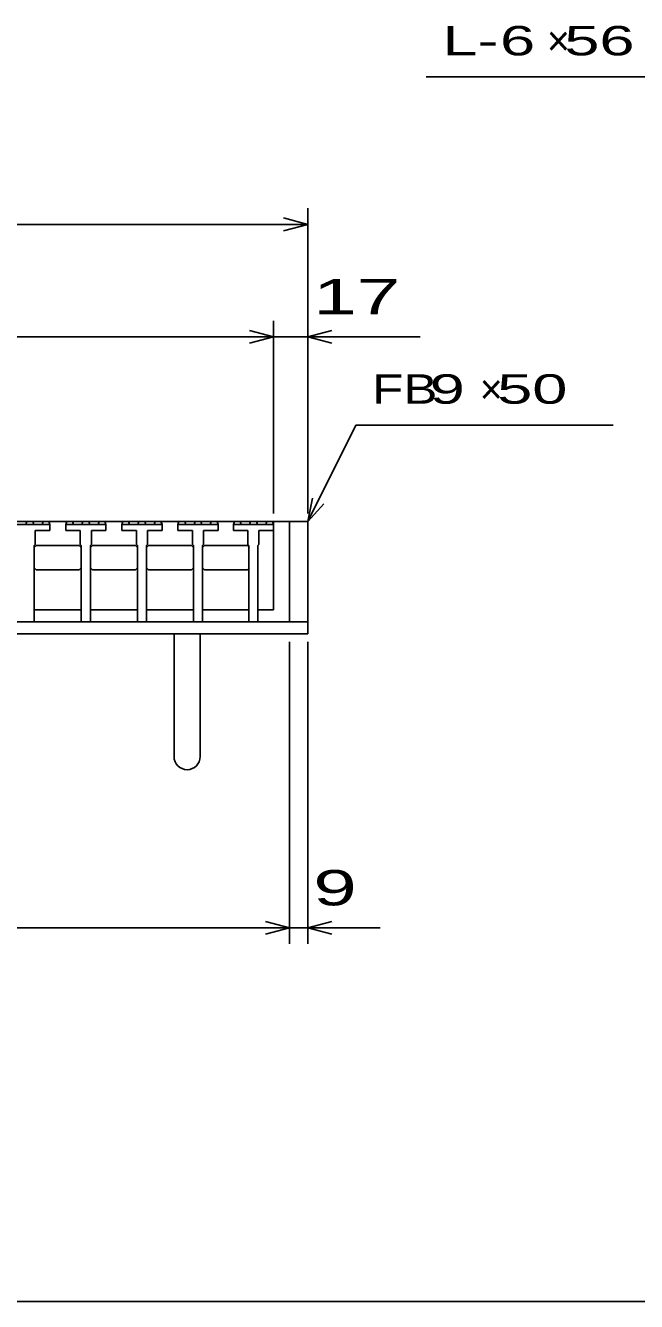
# Model space of a CAD drawing. Units: millimetres, scale not verified. Extents: x -1456 to 1389, y -1026 to 839.
# Drawn here: x -556 to -252, y -921 to -286 of the extents above; entities that cross this region are included whole.
import ezdxf
from ezdxf.enums import TextEntityAlignment as Align

# ---------------------------------------------------------------- set-up
doc = ezdxf.new("R2010")
doc.units = ezdxf.units.MM
doc.header["$LTSCALE"] = 8
for name, color, linetype, lineweight in [('0_2', 150, 'Continuous', 25), ('16', 3, 'Continuous', 25), ('19', 6, 'Continuous', 25), ('22', 2, 'Continuous', 25)]:
    doc.layers.add(name, color=color, linetype=linetype, lineweight=lineweight)
doc.styles.add('ベクトル', font='')
doc.styles.get('ベクトル').set_extended_font_data('ベクトル')

msp = doc.modelspace()

# ---------------------------------------------------------------- linework, layer by layer
at = {"layer": '0_2'}
msp.add_line((1388.8, -921.2), (-1379.2, -921.2), dxfattribs=at)
at = {"layer": '16'}
for p, q in [((-927, -532.7), (-433, -532.7)), ((-556.25, -534.2), (-555.75, -532.7)), ((-555.75, -532.7), (-552.85, -532.7)), ((-552.85, -532.7), (-552.35, -534.2)), ((-548.2, -534.2), (-547.7, -532.7)), ((-547.7, -532.7), (-544.8, -532.7)), ((-544.8, -532.7), (-544.3, -534.2)), ((-536.4, -534.2), (-535.9, -532.7)), ((-535.9, -532.7), (-533, -532.7)), ((-533, -532.7), (-532.5, -534.2)), ((-528.35, -534.2), (-527.85, -532.7)), ((-527.85, -532.7), (-524.95, -532.7)), ((-524.95, -532.7), (-524.45, -534.2)), ((-520.3, -534.2), (-519.8, -532.7)), ((-519.8, -532.7), (-516.9, -532.7)), ((-516.9, -532.7), (-516.4, -534.2)), ((-508.5, -534.2), (-508, -532.7)), ((-508, -532.7), (-505.1, -532.7)), ((-505.1, -532.7), (-504.6, -534.2)), ((-500.45, -534.2), (-499.95, -532.7)), ((-499.95, -532.7), (-497.05, -532.7)), ((-497.05, -532.7), (-496.55, -534.2)), ((-492.4, -534.2), (-491.9, -532.7)), ((-491.9, -532.7), (-489, -532.7)), ((-489, -532.7), (-488.5, -534.2)), ((-480.6, -534.2), (-480.1, -532.7)), ((-480.1, -532.7), (-477.2, -532.7)), ((-477.2, -532.7), (-476.7, -534.2)), ((-472.55, -534.2), (-472.05, -532.7)), ((-472.05, -532.7), (-469.15, -532.7)), ((-469.15, -532.7), (-468.65, -534.2)), ((-464.5, -534.2), (-464, -532.7)), ((-464, -532.7), (-461.1, -532.7)), ((-461.1, -532.7), (-460.6, -534.2)), ((-453, -534.2), (-452.5, -532.7)), ((-452.5, -532.7), (-449.6, -532.7)), ((-449.6, -532.7), (-449.1, -534.2)), ((-444.95, -534.2), (-444.45, -532.7)), ((-444.45, -532.7), (-441.55, -532.7)), ((-441.55, -532.7), (-441.05, -534.2)), ((-436.9, -534.2), (-436.4, -532.7)), ((-436.4, -532.7), (-433.5, -532.7)), ((-433.5, -532.7), (-433, -534.2)), ((-433, -576.7), (-433, -532.7)), ((-544.3, -534.2), (-564.3, -534.2)), ((-551.55, -544.2), (-551.55, -537.2)), ((-551.55, -537.2), (-544.3, -537.2)), ((-544.3, -537.2), (-544.3, -534.2)), ((-536.4, -534.2), (-536.4, -537.2)), ((-516.4, -534.2), (-536.4, -534.2)), ((-536.4, -537.2), (-529.15, -537.2)), ((-529.15, -537.2), (-529.15, -544.2)), ((-523.65, -544.2), (-523.65, -537.2)), ((-523.65, -537.2), (-516.4, -537.2)), ((-516.4, -537.2), (-516.4, -534.2)), ((-508.5, -534.2), (-508.5, -537.2)), ((-488.5, -534.2), (-508.5, -534.2)), ((-508.5, -537.2), (-501.25, -537.2)), ((-501.25, -537.2), (-501.25, -544.2)), ((-495.75, -544.2), (-495.75, -537.2)), ((-495.75, -537.2), (-488.5, -537.2)), ((-488.5, -537.2), (-488.5, -534.2)), ((-480.6, -534.2), (-480.6, -537.2)), ((-460.6, -534.2), (-480.6, -534.2)), ((-480.6, -537.2), (-473.35, -537.2)), ((-473.35, -537.2), (-473.35, -544.2)), ((-467.85, -544.2), (-467.85, -537.2)), ((-467.85, -537.2), (-460.6, -537.2)), ((-460.6, -537.2), (-460.6, -534.2)), ((-453, -534.2), (-453, -537.2)), ((-433, -534.2), (-453, -534.2)), ((-453, -537.2), (-445.75, -537.2)), ((-445.75, -537.2), (-445.75, -544.2)), ((-440.25, -544.2), (-440.25, -537.2)), ((-440.25, -537.2), (-433, -537.2)), ((-433, -537.2), (-433, -534.2)), ((-552.05, -544.7), (-551.55, -544.2)), ((-552.05, -582.7), (-552.05, -544.7)), ((-552.05, -545.7), (-551.05, -544.7)), ((-551.05, -544.7), (-529.65, -544.7)), ((-529.65, -544.7), (-528.65, -545.7)), ((-529.15, -544.2), (-528.65, -544.7)), ((-528.65, -544.7), (-528.65, -582.7)), ((-524.15, -544.7), (-523.65, -544.2)), ((-524.15, -582.7), (-524.15, -544.7)), ((-524.15, -545.7), (-523.15, -544.7)), ((-523.15, -544.7), (-501.75, -544.7)), ((-501.75, -544.7), (-500.75, -545.7)), ((-501.25, -544.2), (-500.75, -544.7)), ((-500.75, -544.7), (-500.75, -582.7)), ((-496.25, -544.7), (-495.75, -544.2)), ((-496.25, -582.7), (-496.25, -544.7)), ((-496.25, -545.7), (-495.25, -544.7)), ((-495.25, -544.7), (-473.85, -544.7)), ((-473.85, -544.7), (-472.85, -545.7)), ((-473.35, -544.2), (-472.85, -544.7)), ((-472.85, -544.7), (-472.85, -582.7)), ((-468.35, -544.7), (-467.85, -544.2)), ((-468.35, -582.7), (-468.35, -544.7)), ((-468.35, -545.7), (-467.35, -544.7)), ((-467.35, -544.7), (-445.95, -544.7)), ((-445.95, -544.7), (-444.95, -545.7)), ((-445.75, -544.2), (-445.25, -544.7)), ((-445.25, -544.7), (-445.25, -582.7)), ((-440.75, -544.7), (-440.25, -544.2)), ((-440.75, -582.7), (-440.75, -544.7)), ((-551.05, -556.7), (-552.05, -555.7)), ((-529.65, -556.7), (-551.05, -556.7)), ((-528.65, -555.7), (-529.65, -556.7)), ((-523.15, -556.7), (-524.15, -555.7)), ((-501.75, -556.7), (-523.15, -556.7)), ((-500.75, -555.7), (-501.75, -556.7)), ((-495.25, -556.7), (-496.25, -555.7)), ((-473.85, -556.7), (-495.25, -556.7)), ((-472.85, -555.7), (-473.85, -556.7)), ((-467.35, -556.7), (-468.35, -555.7)), ((-445.95, -556.7), (-467.35, -556.7)), ((-444.95, -555.7), (-445.95, -556.7)), ((-552.05, -576.7), (-528.65, -576.7)), ((-524.15, -576.7), (-500.75, -576.7)), ((-496.25, -576.7), (-472.85, -576.7)), ((-468.35, -576.7), (-445.25, -576.7)), ((-440.75, -576.7), (-433, -576.7)), ((-556.55, -582.7), (-552.05, -582.7)), ((-528.65, -582.7), (-524.15, -582.7)), ((-500.75, -582.7), (-496.25, -582.7)), ((-472.85, -582.7), (-468.35, -582.7)), ((-445.25, -582.7), (-440.75, -582.7))]:
    msp.add_line(p, q, dxfattribs=at)
at = {"layer": '19'}
for p, q in [((-416, -532.7), (-433, -532.7)), ((-425, -532.7), (-425, -582.7)), ((-416, -588.7), (-416, -532.7)), ((-425, -582.7), (-935, -582.7)), ((-425, -582.7), (-416, -582.7)), ((-944, -588.7), (-416, -588.7)), ((-482.5, -588.7), (-482.5, -649.81)), ((-469.5, -649.81), (-469.5, -588.7))]:
    msp.add_line(p, q, dxfattribs=at)
msp.add_arc((-476, -649.81), 6.5, 180, 0, dxfattribs=at)
at = {"layer": '22', "color": 4}
for p, q in [((-357, -311.2), (-197, -311.2)), ((-416, -528.7), (-416, -376.7)), ((-944, -384.7), (-416, -384.7)), ((-416, -384.7), (-428, -381.5)), ((-428, -387.9), (-416, -384.7)), ((-433, -440.7), (-445, -437.5)), ((-433, -528.7), (-433, -432.7)), ((-416, -528.7), (-416, -432.7)), ((-416, -440.7), (-404, -437.5)), ((-927, -440.7), (-433, -440.7)), ((-445, -443.9), (-433, -440.7)), ((-433, -440.7), (-416, -440.7)), ((-404, -443.9), (-416, -440.7)), ((-416, -440.7), (-360, -440.7)), ((-416, -532.7), (-392, -484.7)), ((-392, -484.7), (-264, -484.7)), ((-416, -532.7), (-413.6, -521.02)), ((-416, -532.7), (-408, -523.9)), ((-425, -743.1), (-425, -592.7)), ((-416, -743.1), (-416, -592.7)), ((-935, -735.1), (-425, -735.1)), ((-425, -735.1), (-437, -731.9)), ((-437, -738.3), (-425, -735.1)), ((-425, -735.1), (-416, -735.1)), ((-416, -735.1), (-404, -731.9)), ((-404, -738.3), (-416, -735.1)), ((-416, -735.1), (-380, -735.1))]:
    msp.add_line(p, q, dxfattribs=at)

# ---------------------------------------------------------------- texts
at = {"layer": '22', "style": 'ベクトル'}
for s, height, width, p in [('L-', 14.66, 1.6, (-349, -293.2)), (' 6 ', 14.66, 1.6, (-329, -293.2)), (' 56 ', 14.66, 1.6, (-297, -293.2)), (' 17 ', 17.6, 1.65, (-424, -420.7)), ('FB', 14.66, 1.3, (-384, -466.7)), (' 9 ', 14.66, 1.6, (-364, -466.7)), (' 50 ', 14.66, 1.6, (-330.4, -466.7)), (' 9 ', 17.6, 1.65, (-424, -715.1))]:
    msp.add_text(s, height=height, dxfattribs=dict(at, width=width)).set_placement(p, align=Align.MIDDLE_LEFT)
for p in [(-297, -293.2), (-330.4, -466.7)]:
    msp.add_text('×', height=14.66, dxfattribs=at).set_placement(p, align=Align.MIDDLE_LEFT)

doc.saveas('drawing.dxf')
